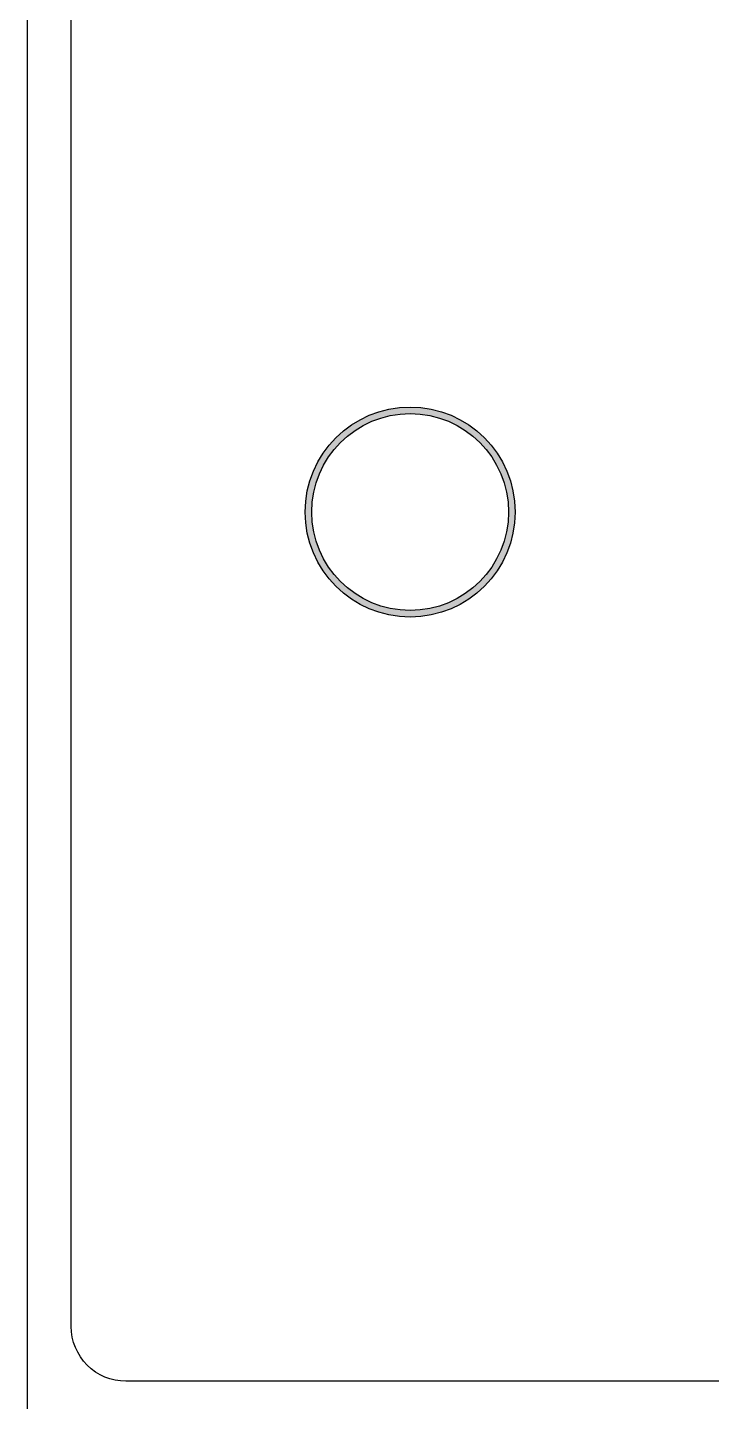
# Model space of a CAD drawing. Header units: millimetres. Extents: x 33350 to 35310, y -217097 to -211540.
# Drawn here: x 34120.5 to 34183.1, y -213346.9 to -213221.3 of the extents above; entities that cross this region are included whole.
import ezdxf

# ---------------------------------------------------------------- set-up
doc = ezdxf.new("R2010")
doc.units = ezdxf.units.MM
doc.header["$LTSCALE"] = 60
doc.header["$MEASUREMENT"] = 0
doc.layers.add('OC-Mutfak_Ekipman', color=252, linetype='Continuous')

# ---------------------------------------------------------------- blocks, each defined once
blk = doc.blocks.new('190')
at = {"layer": 'OC-Mutfak_Ekipman'}
h = blk.add_hatch(color=256, dxfattribs=at)
h.dxf.hatch_style = 1
h.paths.add_polyline_path([(32849.9, -212850.94, 1), (32830.7, -212850.94, 1)])
h.paths.add_polyline_path([(32849.3, -212850.94, 1), (32831.3, -212850.94, 1)], flags=16)
blk.add_lwpolyline([(32883.3, -212744.41), (32883.3, -212934.41), (32805.3, -212934.41), (32805.3, -212744.41)], close=True)
blk.add_lwpolyline([(32879.3, -212753.41), (32879.3, -212925.41, -0.414214), (32874.3, -212930.41), (32814.3, -212930.41, -0.414214), (32809.3, -212925.41), (32809.3, -212753.41, -0.414214), (32814.3, -212748.41), (32874.3, -212748.41, -0.414214)], format="xyb", close=True)
for radius in [9.6, 9]:
    blk.add_circle((32840.3, -212850.94), radius, dxfattribs=at)

msp = doc.modelspace()

# ---------------------------------------------------------------- block references
msp.add_blockref('190', (1315.19, -414.68))

doc.saveas('drawing.dxf')
